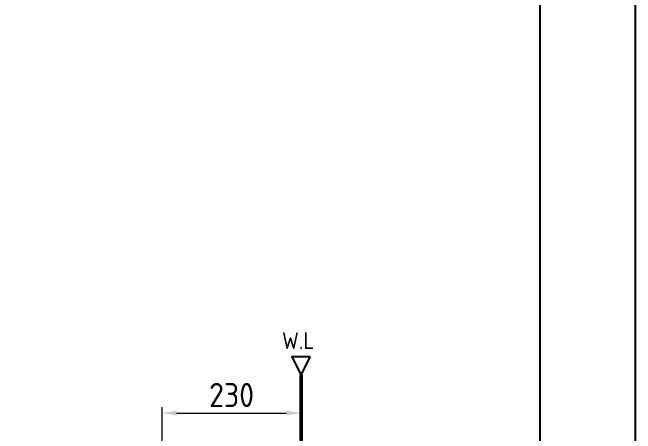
# Model space of a CAD drawing. Header units: millimetres. Extents: x 10310 to 12735, y -222 to 3208.
# Drawn here: x 11704 to 12735, y 1814 to 2511 of the extents above; entities that cross this region are included whole.
import ezdxf
from ezdxf.lldxf.tags import DXFTag

# ---------------------------------------------------------------- set-up
doc = ezdxf.new("R2010")
doc.units = ezdxf.units.MM
doc.header["$LTSCALE"] = 0.1
for name, color, linetype, lineweight in [('AM_5', 3, 'Continuous', 9), ('LINE', 7, 'Continuous', 25), ('Y', 235, 'Continuous', 50)]:
    doc.layers.add(name, color=color, linetype=linetype, lineweight=lineweight)
for name, color, linetype in [('LAYER_02', 7, 'Continuous'), ('MAIN', 7, 'Continuous'), ('YA', 7, 'Continuous')]:
    doc.layers.add(name, color=color, linetype=linetype)
doc.styles.add('h', font='', dxfattribs={"height": 28})
doc.styles.get("Standard").update_dxf_attribs({"font": 'ISOCP.SHX', "bigfont": 'WHGTXT.SHX'})
doc.styles.get('h').set_extended_font_data('Haansoft Batang')
tags = doc.linetypes.add('Amconstr', pattern=[9999, 9999, 0]).pattern_tags.tags
tags[6:7] = [DXFTag(74, 4), DXFTag(75, 0), DXFTag(340, '0'), DXFTag(46, 1.0), DXFTag(50, 0.0), DXFTag(44, 0.0), DXFTag(45, 0.0)]
tags[4:5] = [DXFTag(74, 4), DXFTag(75, 0), DXFTag(340, '0'), DXFTag(46, 1.0), DXFTag(50, 0.0), DXFTag(44, 0.0), DXFTag(45, 0.0)]
doc.dimstyles.new('AM_ISO$0', dxfattribs={"dimtxt": 28, "dimasz": 24, "dimexe": 10, "dimexo": 0, "dimgap": 10, "dimtad": 1, "dimdec": 0, "dimdsep": 46, "dimtxsty": 'h', "dimcen": -5, "dimclrd": 256, "dimclre": 256, "dimclrt": 256, "dimadec": 0, "dimazin": 2, "dimtp": 0.1, "dimtm": 0.1, "dimtfac": 0.71, "dimtdec": 0, "dimtmove": 0, "dimatfit": 3, "dimfxl": 0, "dimlwd": -1, "dimlwe": -1, "dimarcsym": 0})

# ---------------------------------------------------------------- blocks, each defined once
blk = doc.blocks.new('*D9')
at = {"layer": 'AM_5', "color": 0, "linetype": 'ByBlock'}
for p, q in [((11951.5, 1734.3), (11951.5, 1857.6)), ((12181.5, 1754.3), (12181.5, 1857.6)), ((11975.5, 1847.6), (12157.5, 1847.6))]:
    blk.add_line(p, q, dxfattribs=at)
at = {"layer": 'AM_5', "color": 0}
for points in [[(11975.5, 1851.6), (11975.5, 1843.6), (11951.5, 1847.6)], [(12157.5, 1851.6), (12157.5, 1843.6), (12181.5, 1847.6)]]:
    blk.add_solid(points, dxfattribs=at)
at = {"layer": 'Defpoints', "color": 0}
for p in [(12181.5, 1847.6), (12181.5, 1754.3), (11951.5, 1734.3)]:
    blk.add_point(p, dxfattribs=at)
at = {"layer": 'AM_5', "color": 0, "insert": (12066.5, 1877.6), "char_height": 40, "attachment_point": 5}
blk.add_mtext('230', dxfattribs=at)

msp = doc.modelspace()

# ---------------------------------------------------------------- linework, layer by layer
at = {"layer": 'LINE', "linetype": 'Amconstr'}
msp.add_line((12577.1, -79.7), (12577.1, 3088.3), dxfattribs=at)
at = {"layer": 'MAIN', "color": 0}
msp.add_lwpolyline([(12196.5, 1940.6), (12166.5, 1940.6), (12181.5, 1910.6), (12196.5, 1940.6)], dxfattribs=at)
at = {"layer": 'Y', "color": 0}
msp.add_line((12181.5, 1910.6), (12181.5, 754.3), dxfattribs=at)
at = {"layer": 'YA', "color": 0}
msp.add_lwpolyline([(10309.7, -222.2), (12735.2, -222.2), (12735.2, 3208.2), (10309.7, 3208.2)], close=True, dxfattribs=at)

# ---------------------------------------------------------------- texts
at = {"layer": 'LAYER_02', "color": 0}
msp.add_text('W.L', height=27.99, dxfattribs=at).set_placement((12149.9, 1953.7))

# ---------------------------------------------------------------- dimensions: what is measured, and where the dimension line sits
at = {"layer": 'AM_5', "color": 0}
dim = msp.add_linear_dim(base=(12181.5, 1847.6), p1=(11951.5, 1734.3), p2=(12181.5, 1754.3), dimstyle='AM_ISO$0', override={"dimtxt": 40, "dimtxsty": 'Standard', "dimclrd": 0, "dimclre": 0, "dimclrt": 0}, dxfattribs=at)
dim.commit()
dim.dimension.update_dxf_attribs({"geometry": '*D9', "text_midpoint": (12066.5, 1877.6)})

doc.saveas('drawing.dxf')
